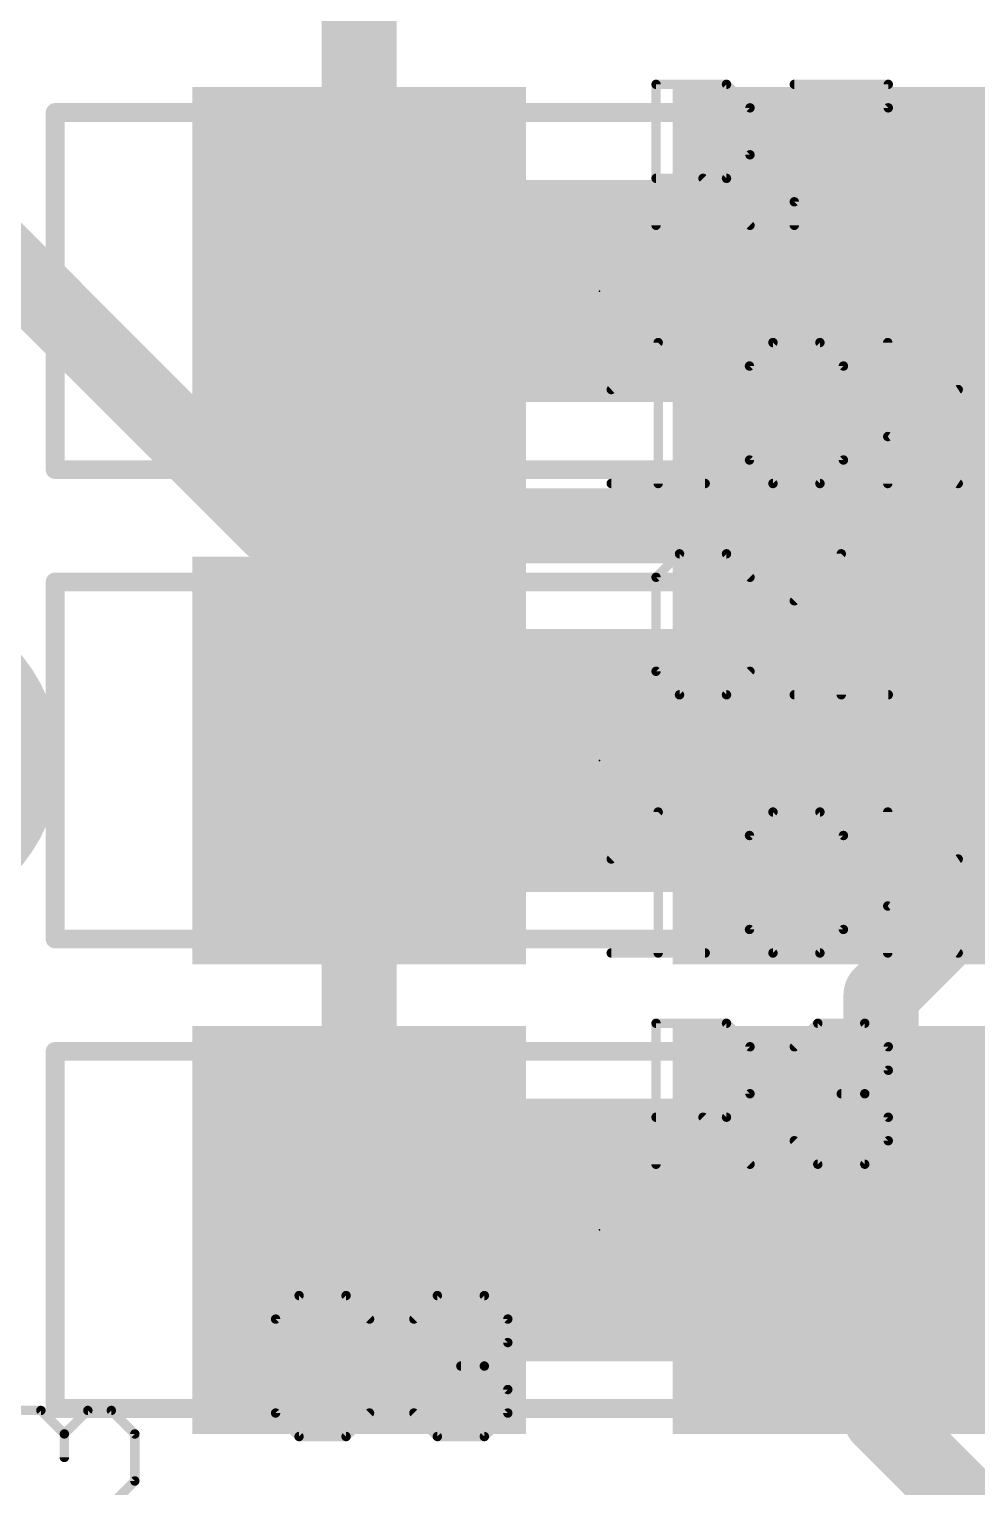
# Model space of a CAD drawing. Extents: x -36 to 72, y -11 to 13.
# Drawn here: x 7.347 to 9.911, y 4.385 to 8.328 of the extents above; entities that cross this region are included whole.
import ezdxf

# ---------------------------------------------------------------- set-up
doc = ezdxf.new("R2010")
doc.units = 0
for name, color, linetype in [('1', 12, 'CONTINUOUS'), ('16', 132, 'CONTINUOUS'), ('18', 110, 'CONTINUOUS'), ('21', 53, 'CONTINUOUS'), ('23', 53, 'CONTINUOUS'), ('25', 253, 'CONTINUOUS'), ('27', 253, 'CONTINUOUS'), ('29', 253, 'CONTINUOUS'), ('31', 253, 'CONTINUOUS'), ('35', 253, 'CONTINUOUS'), ('39', 12, 'CONTINUOUS'), ('51', 53, 'CONTINUOUS')]:
    doc.layers.add(name, color=color, linetype=linetype)

# ---------------------------------------------------------------- blocks, each defined once
blk = doc.blocks.new('RECT')
blk.add_solid([(-0.5, -0.5), (0.5, -0.5), (-0.5, 0.5), (0.5, 0.5)])
blk = doc.blocks.new('ROUNDV')
at = {"const_width": 0.5}
blk.add_lwpolyline([(0, -0.25, 1), (0, 0.25, 1), (0, -0.25)], format="xyb", dxfattribs=at)

msp = doc.modelspace()

# ---------------------------------------------------------------- linework, layer by layer
at = {"layer": '1'}
for points, const_width in [([(8.24, 7.62), (8.24, 8.89)], 0.2032), ([(8.24, 6.35), (8.24, 7.62)], 0.1904), ([(8.24, 5.08), (8.24, 6.35)], 0.2032), ([(10.668, 6.35), (9.54, 6.35)], 0.2032), ([(10.795, 5.08), (9.54, 5.08)], 0.2032)]:
    msp.add_lwpolyline(points, dxfattribs=dict(at, const_width=const_width))
for points, const_width in [([(8.2876, 7.62, 1), (8.1924, 7.62)], 0.0952), ([(8.1892, 7.62, 1), (8.2908, 7.62)], 0.1016), ([(8.2908, 6.35, 1), (8.1892, 6.35)], 0.1016), ([(9.54, 6.4008, 1), (9.54, 6.2992)], 0.1016), ([(8.1924, 6.35, 1), (8.2876, 6.35)], 0.0952), ([(9.54, 5.1308, 1), (9.54, 5.0292)], 0.1016), ([(8.1892, 5.08, 1), (8.2908, 5.08)], 0.1016)]:
    msp.add_lwpolyline(points, format="xyb", dxfattribs=dict(at, const_width=const_width))
at = {"layer": '16', "const_width": 0.2032}
for points in [[(7.112, 7.874), (8.001, 6.985)], [(8.001, 6.985), (12.065, 6.985)], [(9.652, 5.715), (10.16, 6.223)], [(9.652, 4.572), (9.652, 5.715)], [(10.033, 4.191), (9.652, 4.572)]]:
    msp.add_lwpolyline(points, dxfattribs=at)
at = {"layer": '16', "const_width": 0.1016}
for points in [[(8.001, 7.0358, 1), (8.001, 6.9342)], [(7.9651, 6.9491, 1), (8.0369, 7.0209)], [(9.7028, 5.715, 1), (9.6012, 5.715)], [(9.6161, 5.7509, 1), (9.6879, 5.6791)], [(9.6879, 4.6079, 1), (9.6161, 4.5361)], [(9.6012, 4.572, 1), (9.7028, 4.572)]]:
    msp.add_lwpolyline(points, format="xyb", dxfattribs=at)
at = {"layer": '21', "const_width": 0.4064}
msp.add_lwpolyline([(8.89, 7.5895), (8.89, 7.6505)], dxfattribs=at)
at = {"layer": '21', "const_width": 0.2032}
for points in [[(8.9916, 7.6505, 1), (8.7884, 7.6505)], [(8.7884, 7.5895, 1), (8.9916, 7.5895)]]:
    msp.add_lwpolyline(points, format="xyb", dxfattribs=at)
at = {"layer": '23'}
for p in [(8.89, 7.62), (8.89, 6.35), (8.89, 5.08)]:
    msp.add_point(p, dxfattribs=at)
at = {"layer": '25', "const_width": 0.0127}
for points in [[(9.0496, 8.1791, 1), (9.0369, 8.1791)], [(9.0433, 8.1855, 1), (9.0433, 8.1728)], [(9.2384, 8.1836, 1), (9.2295, 8.1746)], [(9.2339, 8.1728, 1), (9.2339, 8.1855)], [(9.4175, 8.1855, 1), (9.4175, 8.1728)], [(9.6781, 8.1791, 1), (9.6654, 8.1791)], [(9.6717, 8.1728, 1), (9.6717, 8.1855)], [(9.3039, 8.1156, 1), (9.2912, 8.1156)], [(9.293, 8.1111, 1), (9.302, 8.1201)], [(9.6762, 8.1111, 1), (9.6672, 8.1201)], [(9.6654, 8.1156, 1), (9.6781, 8.1156)], [(9.2912, 7.9885, 1), (9.3039, 7.9885)], [(9.302, 7.984, 1), (9.293, 7.993)], [(9.0433, 7.9313, 1), (9.0433, 7.9186)], [(9.1749, 7.9294, 1), (9.1659, 7.9204)], [(9.2295, 7.9294, 1), (9.2384, 7.9204)], [(9.2339, 7.9186, 1), (9.2339, 7.9313)], [(9.4238, 7.8614, 1), (9.4111, 7.8614)], [(9.413, 7.8658, 1), (9.422, 7.8569)], [(9.293, 7.7933, 1), (9.302, 7.8023)], [(9.0369, 7.7978, 1), (9.0496, 7.7978)], [(9.4111, 7.7978, 1), (9.4238, 7.7978)], [(9.1068, 6.9155, 1), (9.1068, 6.9028)], [(9.1113, 6.9046, 1), (9.1023, 6.9136)], [(9.2384, 6.9136, 1), (9.2295, 6.9046)], [(9.2339, 6.9028, 1), (9.2339, 6.9155)], [(9.5509, 6.9091, 1), (9.5382, 6.9091)], [(9.5491, 6.9046, 1), (9.5401, 6.9136)], [(9.0496, 6.8456, 1), (9.0369, 6.8456)], [(9.0388, 6.8501, 1), (9.0478, 6.8411)], [(9.293, 6.8411, 1), (9.302, 6.8501)], [(9.413, 6.7865, 1), (9.422, 6.7775)], [(9.0369, 6.5914, 1), (9.0496, 6.5914)], [(9.0478, 6.5958, 1), (9.0388, 6.5869)], [(9.302, 6.5869, 1), (9.293, 6.5958)], [(9.1068, 6.5342, 1), (9.1068, 6.5214)], [(9.1023, 6.5233, 1), (9.1113, 6.5323)], [(9.2295, 6.5323, 1), (9.2384, 6.5233)], [(9.2339, 6.5214, 1), (9.2339, 6.5342)], [(9.4175, 6.5342, 1), (9.4175, 6.5214)], [(9.5382, 6.5278, 1), (9.5509, 6.5278)], [(9.6717, 6.5214, 1), (9.6717, 6.5342)], [(9.0496, 5.6391, 1), (9.0369, 5.6391)], [(9.0433, 5.6455, 1), (9.0433, 5.6328)], [(9.2384, 5.6436, 1), (9.2295, 5.6346)], [(9.2339, 5.6328, 1), (9.2339, 5.6455)], [(9.481, 5.6455, 1), (9.481, 5.6328)], [(9.4855, 5.6346, 1), (9.4766, 5.6436)], [(9.6126, 5.6436, 1), (9.6037, 5.6346)], [(9.6082, 5.6328, 1), (9.6082, 5.6455)], [(9.3039, 5.5756, 1), (9.2912, 5.5756)], [(9.293, 5.5711, 1), (9.302, 5.5801)], [(9.413, 5.5801, 1), (9.422, 5.5711)], [(9.6781, 5.5756, 1), (9.6654, 5.5756)], [(9.6672, 5.5711, 1), (9.6762, 5.5801)], [(9.6762, 5.5075, 1), (9.6672, 5.5165)], [(9.6654, 5.512, 1), (9.6781, 5.512)], [(9.2912, 5.4485, 1), (9.3039, 5.4485)], [(9.302, 5.444, 1), (9.293, 5.453)], [(9.5446, 5.4548, 1), (9.5446, 5.4421)], [(9.6126, 5.453, 1), (9.6037, 5.444)], [(9.6037, 5.453, 1), (9.6126, 5.444)], [(9.6082, 5.4421, 1), (9.6082, 5.4548)], [(9.0433, 5.3913, 1), (9.0433, 5.3786)], [(9.1749, 5.3894, 1), (9.1659, 5.3804)], [(9.2295, 5.3894, 1), (9.2384, 5.3804)], [(9.2339, 5.3786, 1), (9.2339, 5.3913)], [(9.6781, 5.3849, 1), (9.6654, 5.3849)], [(9.6672, 5.3804, 1), (9.6762, 5.3894)], [(9.422, 5.3258, 1), (9.413, 5.3169)], [(9.6654, 5.3214, 1), (9.6781, 5.3214)], [(9.6762, 5.3169, 1), (9.6672, 5.3258)], [(9.0369, 5.2578, 1), (9.0496, 5.2578)], [(9.293, 5.2533, 1), (9.302, 5.2623)], [(9.481, 5.2642, 1), (9.481, 5.2515)], [(9.4766, 5.2533, 1), (9.4855, 5.2623)], [(9.6037, 5.2623, 1), (9.6126, 5.2533)], [(9.6082, 5.2515, 1), (9.6082, 5.2642)], [(8.0773, 4.9089, 1), (8.0773, 4.8962)], [(8.0817, 4.898, 1), (8.0728, 4.907)], [(8.2089, 4.907, 1), (8.1999, 4.898)], [(8.2044, 4.8962, 1), (8.2044, 4.9089)], [(8.4515, 4.9089, 1), (8.4515, 4.8962)], [(8.4559, 4.898, 1), (8.447, 4.907)], [(8.5831, 4.907, 1), (8.5741, 4.898)], [(8.5786, 4.8962, 1), (8.5786, 4.9089)], [(8.02, 4.839, 1), (8.0074, 4.839)], [(8.6485, 4.839, 1), (8.6358, 4.839)], [(8.0092, 4.8435, 1), (8.0182, 4.8345)], [(8.2634, 4.8345, 1), (8.2724, 4.8435)], [(8.3834, 4.8435, 1), (8.3924, 4.8345)], [(8.6376, 4.8345, 1), (8.6466, 4.8435)], [(8.6358, 4.7754, 1), (8.6485, 4.7754)], [(8.6466, 4.7709, 1), (8.6376, 4.7799)], [(8.515, 4.7182, 1), (8.515, 4.7055)], [(8.5831, 4.7164, 1), (8.5741, 4.7074)], [(8.5741, 4.7164, 1), (8.5831, 4.7074)], [(8.5786, 4.7055, 1), (8.5786, 4.7182)], [(8.6485, 4.6483, 1), (8.6358, 4.6483)], [(8.6376, 4.6438, 1), (8.6466, 4.6528)], [(7.383, 4.5962, 1), (7.374, 4.5872)], [(7.3785, 4.5854, 1), (7.3785, 4.5981)], [(7.5056, 4.5981, 1), (7.5056, 4.5854)], [(7.5101, 4.5872, 1), (7.5011, 4.5962)], [(7.5736, 4.5962, 1), (7.5647, 4.5872)], [(7.5691, 4.5854, 1), (7.5691, 4.5981)], [(8.0182, 4.5892, 1), (8.0092, 4.5803)], [(8.0074, 4.5848, 1), (8.02, 4.5848)], [(8.2724, 4.5803, 1), (8.2634, 4.5892)], [(8.3924, 4.5892, 1), (8.3834, 4.5803)], [(8.6358, 4.5848, 1), (8.6485, 4.5848)], [(8.6466, 4.5803, 1), (8.6376, 4.5892)], [(7.4484, 4.5282, 1), (7.4357, 4.5282)], [(7.4375, 4.5326, 1), (7.4465, 4.5237)], [(7.4375, 4.5237, 1), (7.4465, 4.5326)], [(7.6391, 4.5282, 1), (7.6264, 4.5282)], [(7.6282, 4.5237, 1), (7.6372, 4.5326)], [(8.0773, 4.5276, 1), (8.0773, 4.5149)], [(8.0728, 4.5167, 1), (8.0817, 4.5257)], [(8.1999, 4.5257, 1), (8.2089, 4.5167)], [(8.2044, 4.5149, 1), (8.2044, 4.5276)], [(8.4515, 4.5276, 1), (8.4515, 4.5149)], [(8.447, 4.5167, 1), (8.4559, 4.5257)], [(8.5741, 4.5257, 1), (8.5831, 4.5167)], [(8.5786, 4.5149, 1), (8.5786, 4.5276)], [(7.4357, 4.4646, 1), (7.4484, 4.4646)], [(7.6264, 4.401, 1), (7.6391, 4.401)], [(7.6372, 4.3966, 1), (7.6282, 4.4055)]]:
    msp.add_lwpolyline(points, format="xyb", dxfattribs=at)
at = {"layer": '25', "const_width": 0.0254}
for points in [[(9.0433, 7.7978), (9.0433, 8.1791)], [(9.0433, 8.1791), (9.2339, 8.1791)], [(9.2339, 8.1791), (9.2975, 8.1156)], [(9.4175, 8.1791), (9.6717, 8.1791)], [(9.6717, 8.1791), (9.6717, 8.1156)], [(9.2975, 8.1156), (9.2975, 7.9885)], [(9.6717, 8.1156), (9.4175, 7.8614)], [(9.2975, 7.9885), (9.2339, 7.9249)], [(9.2339, 7.9249), (9.0433, 7.9249)], [(9.1704, 7.9249), (9.2975, 7.7978)], [(9.4175, 7.8614), (9.4175, 7.7978)], [(9.1068, 6.9091), (9.0433, 6.8456)], [(9.2339, 6.9091), (9.1068, 6.9091)], [(9.2975, 6.8456), (9.2339, 6.9091)], [(9.4175, 6.782), (9.5446, 6.9091)], [(9.5446, 6.9091), (9.5446, 6.5278)], [(9.0433, 6.8456), (9.0433, 6.5914)], [(9.0433, 6.5914), (9.1068, 6.5278)], [(9.2339, 6.5278), (9.2975, 6.5914)], [(9.1068, 6.5278), (9.2339, 6.5278)], [(9.4175, 6.5278), (9.6717, 6.5278)], [(9.0433, 5.2578), (9.0433, 5.6391)], [(9.0433, 5.6391), (9.2339, 5.6391)], [(9.2339, 5.6391), (9.2975, 5.5756)], [(9.4175, 5.5756), (9.481, 5.6391)], [(9.481, 5.6391), (9.6082, 5.6391)], [(9.6082, 5.6391), (9.6717, 5.5756)], [(9.2975, 5.5756), (9.2975, 5.4485)], [(9.6717, 5.5756), (9.6717, 5.512)], [(9.6717, 5.512), (9.6082, 5.4485)], [(9.2975, 5.4485), (9.2339, 5.3849)], [(9.6082, 5.4485), (9.5446, 5.4485)], [(9.6082, 5.4485), (9.6717, 5.3849)], [(9.2339, 5.3849), (9.0433, 5.3849)], [(9.1704, 5.3849), (9.2975, 5.2578)], [(9.6717, 5.3849), (9.6717, 5.3214)], [(9.481, 5.2578), (9.4175, 5.3214)], [(9.6717, 5.3214), (9.6082, 5.2578)], [(9.6082, 5.2578), (9.481, 5.2578)], [(8.0773, 4.9025), (8.0137, 4.839)], [(8.2044, 4.9025), (8.0773, 4.9025)], [(8.2679, 4.839), (8.2044, 4.9025)], [(8.3879, 4.839), (8.4515, 4.9025)], [(8.4515, 4.9025), (8.5786, 4.9025)], [(8.5786, 4.9025), (8.6421, 4.839)], [(8.0137, 4.839), (8.0137, 4.5848)], [(8.6421, 4.839), (8.6421, 4.7754)], [(8.6421, 4.7754), (8.5786, 4.7119)], [(8.5786, 4.7119), (8.515, 4.7119)], [(8.5786, 4.7119), (8.6421, 4.6483)], [(8.6421, 4.6483), (8.6421, 4.5848)], [(7.3149, 4.5917), (7.3785, 4.5917)], [(7.3785, 4.5917), (7.442, 4.5282)], [(7.442, 4.5282), (7.5056, 4.5917)], [(7.5056, 4.5917), (7.5691, 4.5917)], [(7.5691, 4.5917), (7.6327, 4.5282)], [(8.0137, 4.5848), (8.0773, 4.5212)], [(8.2044, 4.5212), (8.2679, 4.5848)], [(8.4515, 4.5212), (8.3879, 4.5848)], [(8.6421, 4.5848), (8.5786, 4.5212)], [(7.442, 4.5282), (7.442, 4.4646)], [(7.6327, 4.5282), (7.6327, 4.401)], [(8.0773, 4.5212), (8.2044, 4.5212)], [(8.5786, 4.5212), (8.4515, 4.5212)], [(7.6327, 4.401), (7.5691, 4.3375)]]:
    msp.add_lwpolyline(points, dxfattribs=at)
at = {"layer": '27', "const_width": 0.0254}
for points in [[(8.9219, 7.3535), (9.0491, 7.4806)], [(9.0491, 7.4806), (9.0491, 7.0993)], [(9.2962, 7.4171), (9.3597, 7.4806)], [(9.3597, 7.4806), (9.4868, 7.4806)], [(9.4868, 7.4806), (9.5504, 7.4171)], [(9.6704, 7.0993), (9.6704, 7.4806)], [(9.2962, 7.1629), (9.2962, 7.4171)], [(9.2962, 7.1629), (9.5504, 7.4171)], [(9.5504, 7.4171), (9.5504, 7.1629)], [(9.6704, 7.2264), (9.861, 7.3535)], [(9.861, 7.0993), (9.6704, 7.2264)], [(9.3597, 7.0993), (9.2962, 7.1629)], [(9.5504, 7.1629), (9.4868, 7.0993)], [(8.9219, 7.0993), (9.1762, 7.0993)], [(9.4868, 7.0993), (9.3597, 7.0993)], [(8.9219, 6.0835), (9.0491, 6.2106)], [(9.0491, 6.2106), (9.0491, 5.8293)], [(9.2962, 6.1471), (9.3597, 6.2106)], [(9.3597, 6.2106), (9.4868, 6.2106)], [(9.4868, 6.2106), (9.5504, 6.1471)], [(9.6704, 5.8293), (9.6704, 6.2106)], [(9.2962, 5.8929), (9.2962, 6.1471)], [(9.2962, 5.8929), (9.5504, 6.1471)], [(9.5504, 6.1471), (9.5504, 5.8929)], [(9.6704, 5.9564), (9.861, 6.0835)], [(9.861, 5.8293), (9.6704, 5.9564)], [(9.3597, 5.8293), (9.2962, 5.8929)], [(9.5504, 5.8929), (9.4868, 5.8293)], [(8.9219, 5.8293), (9.1762, 5.8293)], [(9.4868, 5.8293), (9.3597, 5.8293)]]:
    msp.add_lwpolyline(points, dxfattribs=at)
at = {"layer": '27', "const_width": 0.0127}
for points in [[(9.0554, 7.4806, 1), (9.0427, 7.4806)], [(9.0535, 7.4761, 1), (9.0446, 7.4851)], [(9.3597, 7.487, 1), (9.3597, 7.4743)], [(9.3642, 7.4761, 1), (9.3552, 7.4851)], [(9.4913, 7.4851, 1), (9.4823, 7.4761)], [(9.4868, 7.4743, 1), (9.4868, 7.487)], [(9.6767, 7.4806, 1), (9.664, 7.4806)], [(9.3025, 7.4171, 1), (9.2898, 7.4171)], [(9.2917, 7.4216, 1), (9.3006, 7.4126)], [(9.5567, 7.4171, 1), (9.544, 7.4171)], [(9.5549, 7.4126, 1), (9.5459, 7.4216)], [(9.5459, 7.4126, 1), (9.5549, 7.4216)], [(8.9175, 7.358, 1), (8.9264, 7.349)], [(9.8645, 7.3482, 1), (9.8575, 7.3588)], [(9.6739, 7.2317, 1), (9.6668, 7.2211)], [(9.6668, 7.2317, 1), (9.6739, 7.2211)], [(9.3006, 7.1673, 1), (9.2917, 7.1584)], [(9.2917, 7.1673, 1), (9.3006, 7.1584)], [(9.2898, 7.1629, 1), (9.3025, 7.1629)], [(9.544, 7.1629, 1), (9.5567, 7.1629)], [(9.5549, 7.1584, 1), (9.5459, 7.1673)], [(8.9219, 7.1057, 1), (8.9219, 7.093)], [(9.0427, 7.0993, 1), (9.0554, 7.0993)], [(9.1762, 7.093, 1), (9.1762, 7.1057)], [(9.3597, 7.1057, 1), (9.3597, 7.093)], [(9.3552, 7.0948, 1), (9.3642, 7.1038)], [(9.4823, 7.1038, 1), (9.4913, 7.0948)], [(9.4868, 7.093, 1), (9.4868, 7.1057)], [(9.664, 7.0993, 1), (9.6767, 7.0993)], [(9.8575, 7.094, 1), (9.8645, 7.1046)], [(9.0554, 6.2106, 1), (9.0427, 6.2106)], [(9.0535, 6.2061, 1), (9.0446, 6.2151)], [(9.3597, 6.217, 1), (9.3597, 6.2043)], [(9.3642, 6.2061, 1), (9.3552, 6.2151)], [(9.4913, 6.2151, 1), (9.4823, 6.2061)], [(9.4868, 6.2043, 1), (9.4868, 6.217)], [(9.6767, 6.2106, 1), (9.664, 6.2106)], [(9.3025, 6.1471, 1), (9.2898, 6.1471)], [(9.2917, 6.1516, 1), (9.3006, 6.1426)], [(9.5567, 6.1471, 1), (9.544, 6.1471)], [(9.5549, 6.1426, 1), (9.5459, 6.1516)], [(9.5459, 6.1426, 1), (9.5549, 6.1516)], [(8.9175, 6.088, 1), (8.9264, 6.079)], [(9.8645, 6.0782, 1), (9.8575, 6.0888)], [(9.6739, 5.9617, 1), (9.6668, 5.9511)], [(9.6668, 5.9617, 1), (9.6739, 5.9511)], [(9.3006, 5.8973, 1), (9.2917, 5.8884)], [(9.2917, 5.8973, 1), (9.3006, 5.8884)], [(9.2898, 5.8929, 1), (9.3025, 5.8929)], [(9.544, 5.8929, 1), (9.5567, 5.8929)], [(9.5549, 5.8884, 1), (9.5459, 5.8973)], [(8.9219, 5.8357, 1), (8.9219, 5.8229)], [(9.1762, 5.8229, 1), (9.1762, 5.8357)], [(9.3597, 5.8357, 1), (9.3597, 5.8229)], [(9.3552, 5.8248, 1), (9.3642, 5.8338)], [(9.4823, 5.8338, 1), (9.4913, 5.8248)], [(9.4868, 5.8229, 1), (9.4868, 5.8357)], [(9.8575, 5.824, 1), (9.8645, 5.8346)], [(9.0427, 5.8293, 1), (9.0554, 5.8293)], [(9.664, 5.8293, 1), (9.6767, 5.8293)]]:
    msp.add_lwpolyline(points, format="xyb", dxfattribs=at)
at = {"layer": '39', "const_width": 0.0508}
for points in [[(7.417, 7.137), (7.417, 8.103)], [(7.417, 8.103), (10.363, 8.103)], [(10.363, 7.137), (7.417, 7.137)], [(7.417, 5.867), (7.417, 6.833)], [(7.417, 6.833), (10.363, 6.833)], [(10.363, 5.867), (7.417, 5.867)], [(7.417, 4.597), (7.417, 5.563)], [(7.417, 5.563), (10.363, 5.563)], [(10.363, 4.597), (7.417, 4.597)]]:
    msp.add_lwpolyline(points, dxfattribs=at)
at = {"layer": '39', "const_width": 0.0254}
for points in [[(7.4297, 8.103, 1), (7.4043, 8.103)], [(7.417, 8.1157, 1), (7.417, 8.0903)], [(7.417, 7.1497, 1), (7.417, 7.1243)], [(7.4043, 7.137, 1), (7.4297, 7.137)], [(7.4297, 6.833, 1), (7.4043, 6.833)], [(7.417, 6.8457, 1), (7.417, 6.8203)], [(7.417, 5.8797, 1), (7.417, 5.8543)], [(7.4043, 5.867, 1), (7.4297, 5.867)], [(7.4297, 5.563, 1), (7.4043, 5.563)], [(7.417, 5.5757, 1), (7.417, 5.5503)], [(7.417, 4.6097, 1), (7.417, 4.5843)], [(7.4043, 4.597, 1), (7.4297, 4.597)]]:
    msp.add_lwpolyline(points, format="xyb", dxfattribs=at)
at = {"layer": '51', "const_width": 0.1524}
for points in [[(8.645, 7.844), (9.135, 7.844)], [(9.135, 7.396), (8.645, 7.396)], [(8.645, 6.574), (9.135, 6.574)], [(9.135, 6.126), (8.645, 6.126)], [(8.645, 5.304), (9.135, 5.304)], [(9.135, 4.856), (8.645, 4.856)]]:
    msp.add_lwpolyline(points, dxfattribs=at)
at = {"layer": '51', "const_width": 0.0762}
for points in [[(8.645, 7.8821, 1), (8.645, 7.8059)], [(9.135, 7.8059, 1), (9.135, 7.8821)], [(8.645, 7.4341, 1), (8.645, 7.3579)], [(9.135, 7.3579, 1), (9.135, 7.4341)], [(8.645, 6.6121, 1), (8.645, 6.5359)], [(9.135, 6.5359, 1), (9.135, 6.6121)], [(8.645, 6.1641, 1), (8.645, 6.0879)], [(9.135, 6.0879, 1), (9.135, 6.1641)], [(8.645, 5.3421, 1), (8.645, 5.2659)], [(9.135, 5.2659, 1), (9.135, 5.3421)], [(8.645, 4.8941, 1), (8.645, 4.8179)], [(9.135, 4.8179, 1), (9.135, 4.8941)]]:
    msp.add_lwpolyline(points, format="xyb", dxfattribs=at)

# ---------------------------------------------------------------- block references
at = {"layer": '1', "xscale": 0.7, "yscale": 0.9, "rotation": 180}
for p in [(8.24, 7.62), (9.54, 7.62), (8.24, 6.35), (9.54, 6.35), (8.24, 5.08), (9.54, 5.08)]:
    msp.add_blockref('RECT', p, dxfattribs=at)
at = {"layer": '18', "xscale": 0.889, "yscale": 0.889}
msp.add_blockref('ROUNDV', (6.985, 6.35), dxfattribs=at)
msp.add_blockref('ROUNDV', (6.985, 6.35), dxfattribs=at)
at = {"layer": '21', "xscale": 0.4064, "yscale": 0.7112, "rotation": 180}
for p in [(8.89, 6.35), (8.89, 5.08)]:
    msp.add_blockref('RECT', p, dxfattribs=at)
at = {"layer": '29', "xscale": 0.9032, "yscale": 1.1032, "rotation": 180}
for p in [(8.24, 7.62), (9.54, 7.62), (8.24, 6.35), (9.54, 6.35), (8.24, 5.08), (9.54, 5.08)]:
    msp.add_blockref('RECT', p, dxfattribs=at)
at = {"layer": '31', "xscale": 0.7, "yscale": 0.9, "rotation": 180}
for p in [(8.24, 7.62), (9.54, 7.62), (8.24, 6.35), (9.54, 6.35), (8.24, 5.08), (9.54, 5.08)]:
    msp.add_blockref('RECT', p, dxfattribs=at)
at = {"layer": '35', "xscale": 0.3998, "yscale": 0.6, "rotation": 180}
for p in [(8.89, 7.62), (8.89, 6.35), (8.89, 5.08)]:
    msp.add_blockref('RECT', p, dxfattribs=at)
at = {"layer": '51', "xscale": 0.3, "yscale": 0.5999, "rotation": 180}
for p in [(8.4812, 7.6249), (9.294, 7.6249), (8.4812, 6.3548), (9.294, 6.3548), (8.4812, 5.0849), (9.294, 5.0849)]:
    msp.add_blockref('RECT', p, dxfattribs=at)

doc.saveas('drawing.dxf')
